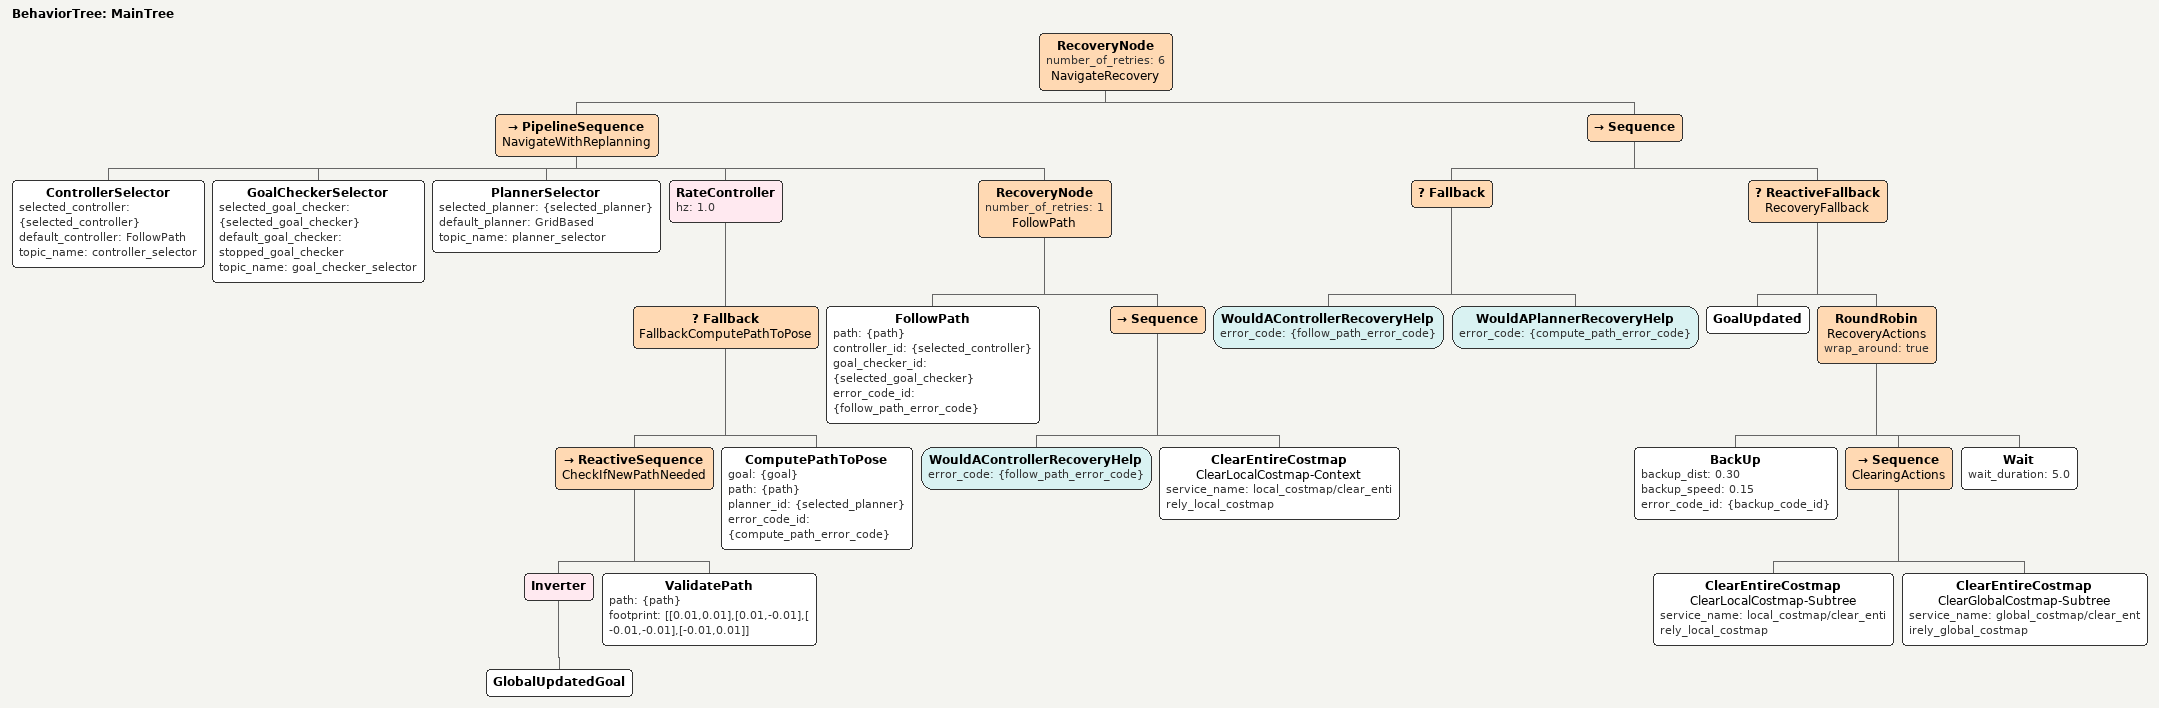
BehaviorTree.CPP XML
<root BTCPP_format="4" main_tree_to_execute="MainTree">
  <BehaviorTree ID="MainTree">
    <RecoveryNode number_of_retries="6" name="NavigateRecovery">
      <PipelineSequence name="NavigateWithReplanning">
        <ControllerSelector selected_controller="{selected_controller}" default_controller="FollowPath" topic_name="controller_selector"/>
        <GoalCheckerSelector selected_goal_checker="{selected_goal_checker}" default_goal_checker="stopped_goal_checker" topic_name="goal_checker_selector"/>
        <PlannerSelector selected_planner="{selected_planner}" default_planner="GridBased" topic_name="planner_selector"/>
        <RateController hz="1.0">
          <Fallback name="FallbackComputePathToPose">
            <ReactiveSequence name="CheckIfNewPathNeeded">
              <Inverter>
                <GlobalUpdatedGoal/>
              </Inverter>
              <ValidatePath path="{path}" footprint="[[0.01,0.01],[0.01,-0.01],[-0.01,-0.01],[-0.01,0.01]]"/>
            </ReactiveSequence>
            <ComputePathToPose goal="{goal}" path="{path}" planner_id="{selected_planner}" error_code_id="{compute_path_error_code}"/>
          </Fallback>
        </RateController>
        <RecoveryNode number_of_retries="1" name="FollowPath">
          <FollowPath path="{path}" controller_id="{selected_controller}" goal_checker_id="{selected_goal_checker}" error_code_id="{follow_path_error_code}"/>
          <Sequence>
            <WouldAControllerRecoveryHelp error_code="{follow_path_error_code}"/>
            <ClearEntireCostmap name="ClearLocalCostmap-Context" service_name="local_costmap/clear_entirely_local_costmap"/>
          </Sequence>
        </RecoveryNode>
      </PipelineSequence>
      <Sequence>
        <Fallback>
          <WouldAControllerRecoveryHelp error_code="{follow_path_error_code}"/>
          <WouldAPlannerRecoveryHelp error_code="{compute_path_error_code}"/>
        </Fallback>
        <ReactiveFallback name="RecoveryFallback">
          <GoalUpdated/>
          <RoundRobin name="RecoveryActions" wrap_around="true">
            <BackUp backup_dist="0.30" backup_speed="0.15" error_code_id="{backup_code_id}"/>
            <Sequence name="ClearingActions">
              <ClearEntireCostmap name="ClearLocalCostmap-Subtree" service_name="local_costmap/clear_entirely_local_costmap"/>
              <ClearEntireCostmap name="ClearGlobalCostmap-Subtree" service_name="global_costmap/clear_entirely_global_costmap"/>
            </Sequence>
            <Wait wait_duration="5.0"/>
          </RoundRobin>
        </ReactiveFallback>
      </Sequence>
    </RecoveryNode>
  </BehaviorTree>
</root>
